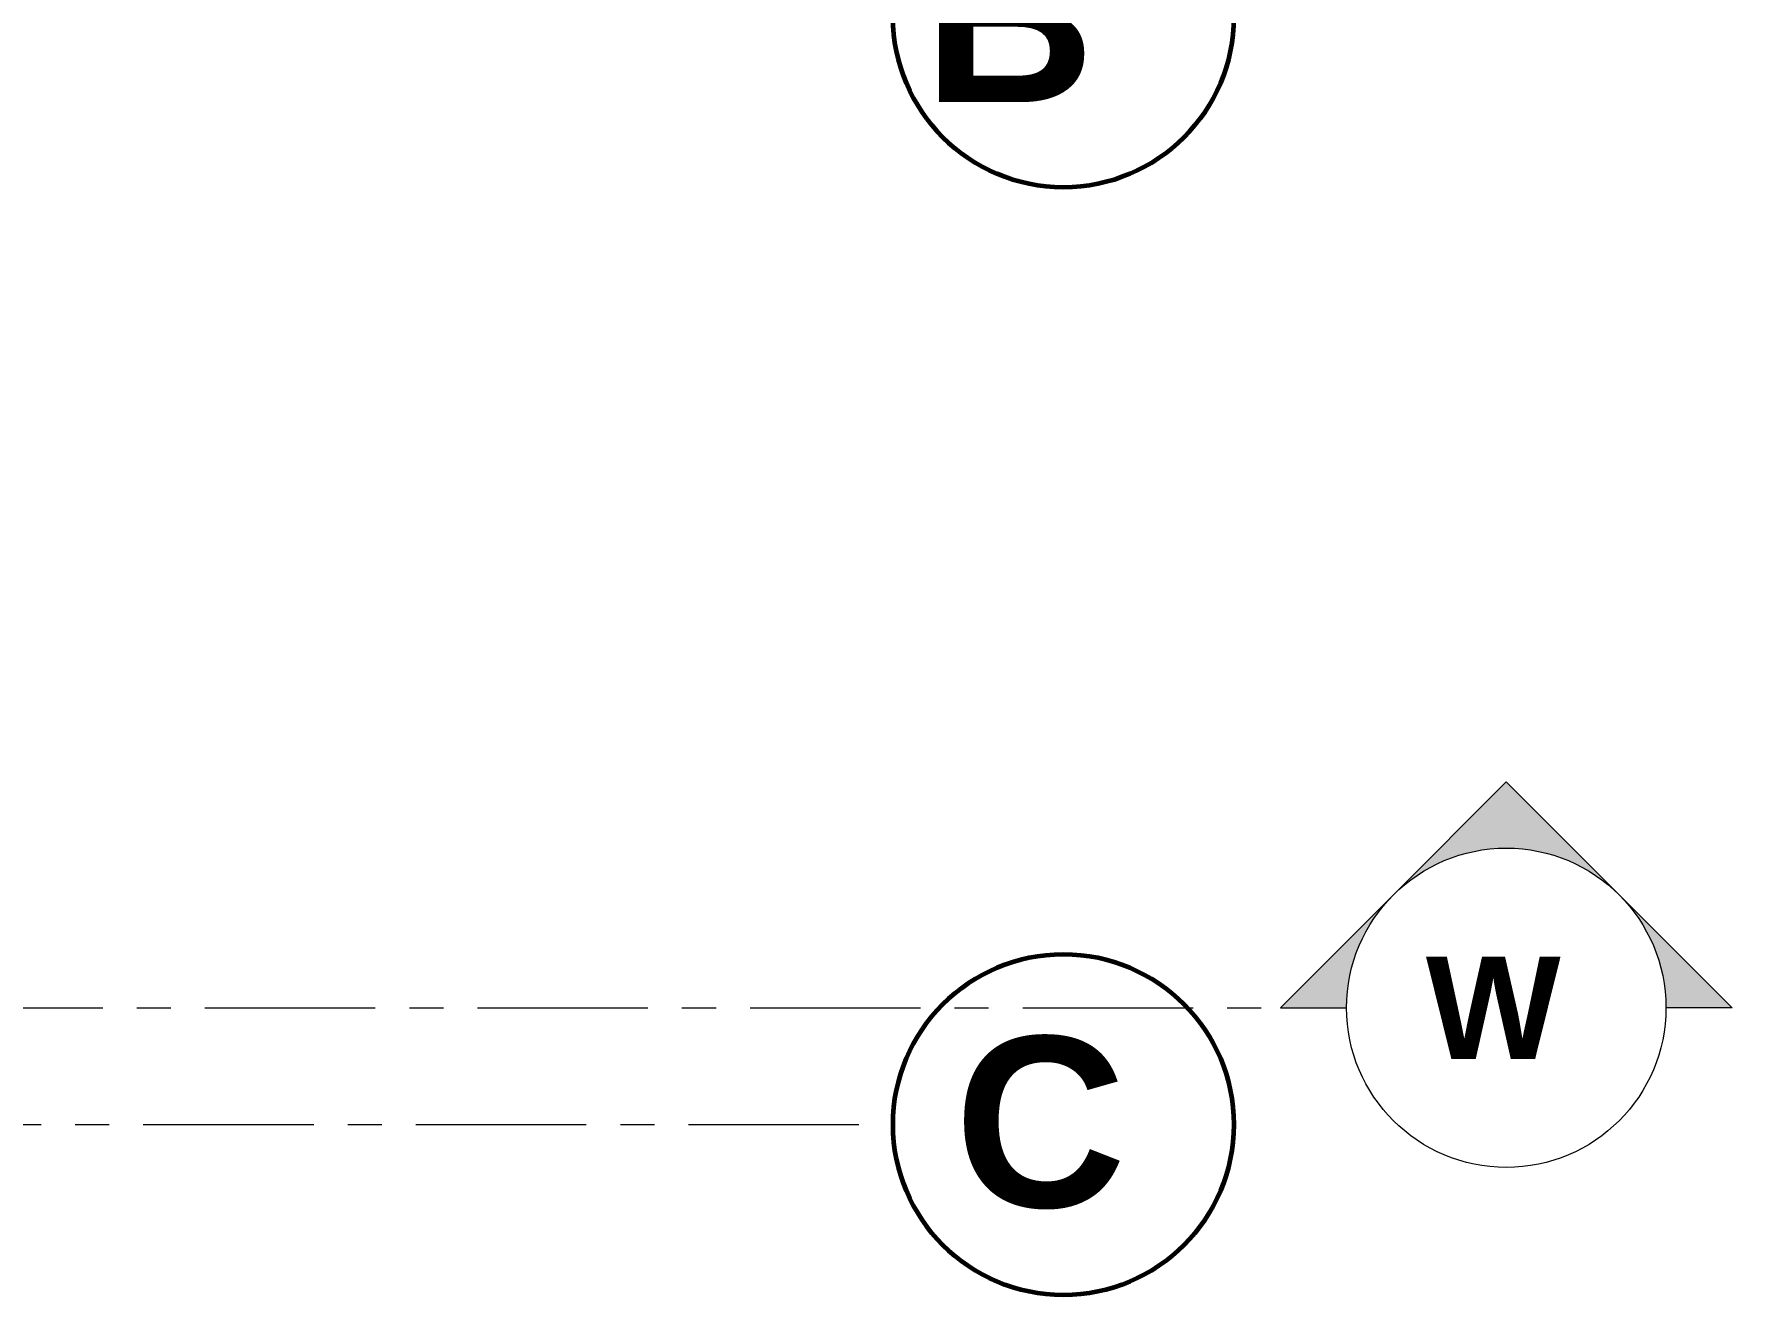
# Model space of a CAD drawing. Header units: inches. Extents: x -38 to 5698, y -33 to 92.
# Drawn here: x 238.049 to 243.032, y 16.65 to 20.35 of the extents above; entities that cross this region are included whole.
import ezdxf

# ---------------------------------------------------------------- set-up
doc = ezdxf.new("R2010")
doc.units = ezdxf.units.IN
doc.header["$MEASUREMENT"] = 0
doc.linetypes.add('Punto & Raya', pattern=[0.65, 0.5, -0.075, 0, -0.075])
doc.layers.add('02 _ ARQ _ ALB _ Ejes Generales', color=7, linetype='Continuous')
doc.layers.add('Marcador - Secciones', color=251, linetype='Continuous')
doc.styles.add('Estilo_Generado_1', font='swisseb.ttf')

msp = doc.modelspace()

# ---------------------------------------------------------------- hatches: boundary and pattern name
at = {"layer": 'Marcador - Secciones', "linetype": 'Continuous', "lineweight": 13}
for points in [[(242.7009, 17.824), (242.3697, 18.1553), (242.0384, 17.824, -0.414214)], [(241.7072, 17.4928), (241.9012, 17.4928, -0.198912), (242.0384, 17.824)], [(243.0322, 17.4928), (242.7009, 17.824, -0.198912), (242.8381, 17.4928)]]:
    msp.add_hatch(color=7, dxfattribs=at).paths.add_polyline_path(points)

# ---------------------------------------------------------------- linework, layer by layer
at = {"layer": '02 _ ARQ _ ALB _ Ejes Generales', "color": 251, "linetype": 'Punto & Raya', "lineweight": 13}
msp.add_line((233.57, 17.15), (240.57, 17.15), dxfattribs=at)
at = {"layer": '02 _ ARQ _ ALB _ Ejes Generales', "color": 7, "linetype": 'Continuous', "lineweight": 60}
for centre in [(241.07, 20.4), (241.07, 17.15)]:
    msp.add_circle(centre, 0.5, dxfattribs=at)
at = {"layer": 'Marcador - Secciones', "color": 7, "linetype": 'Continuous', "lineweight": 13}
msp.add_line((242.3697, 18.1553), (243.0322, 17.4928), dxfattribs=at)
at = {"layer": 'Marcador - Secciones', "color": 251, "linetype": 'Punto & Raya', "lineweight": 13}
msp.add_line((231.3507, 17.4928), (241.7072, 17.4928), dxfattribs=at)
at = {"layer": 'Marcador - Secciones', "color": 7, "linetype": 'Continuous', "lineweight": 13, "flags": 128}
msp.add_lwpolyline([(242.0384, 17.824), (242.3697, 18.1553)], dxfattribs=at)
for points in [[(242.0384, 17.824), (241.7072, 17.4928), (241.9012, 17.4928, -0.198912)], [(243.0322, 17.4928), (242.8381, 17.4928, 0.198912)]]:
    msp.add_lwpolyline(points, format="xyb", dxfattribs=at)
at = {"layer": 'Marcador - Secciones', "color": 7, "linetype": 'Continuous', "lineweight": 13}
msp.add_circle((242.3697, 17.4928), 0.4685, dxfattribs=at)

# ---------------------------------------------------------------- texts
at = {"layer": '02 _ ARQ _ ALB _ Ejes Generales', "color": 7, "lineweight": 30, "char_height": 0.5, "attachment_point": 1, "style": 'Estilo_Generado_1'}
for s, insert in [("\\A1;{\\pql;\\pt0;\\fSwis721 Ex BT|b1|i0|c0|p34;B''}", (240.6586, 20.65)), ('\\A1;{\\pql;\\pt0;\\fSwis721 Ex BT|b1|i0|c0|p34;C}', (240.75, 17.4081))]:
    msp.add_mtext(s, dxfattribs=dict(at, insert=insert))
at = {"layer": 'Marcador - Secciones', "color": 5, "lineweight": 25, "insert": (242.1338, 17.3428), "char_height": 0.3, "attachment_point": 7, "style": 'Estilo_Generado_1'}
msp.add_mtext('\\A1;{\\pql;\\pt0;\\fSwis721 Ex BT|b1|i0|c0|p34;W}', dxfattribs=at)

doc.saveas('drawing.dxf')
